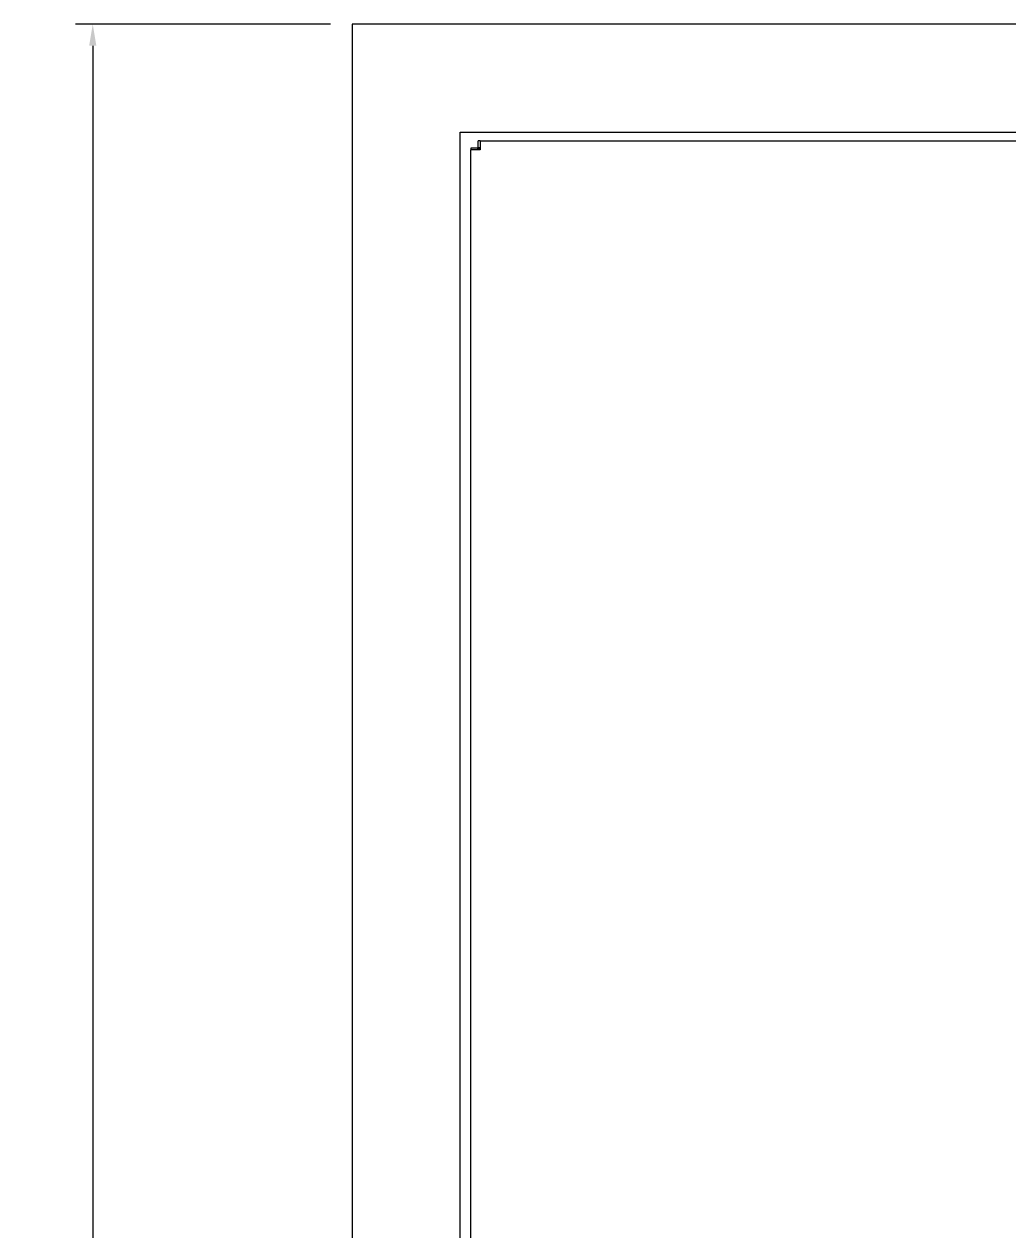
# Model space of a CAD drawing. Header units: inches. Extents: x 0 to 18221, y 0 to 6752.
# Drawn here: x 10840.4 to 11068, y 805.3 to 1084.4 of the extents above; entities that cross this region are included whole.
import ezdxf

# ---------------------------------------------------------------- set-up
doc = ezdxf.new("R2010")
doc.units = ezdxf.units.IN
doc.header["$MEASUREMENT"] = 0
doc.layers.add('REMOTE_CONTROLBOX$0$가시적인 것(ISO)', color=3, linetype='Continuous', lineweight=5)
doc.layers.add('REMOTE_CONTROLBOX$0$치수(ISO)', color=2, linetype='Continuous', lineweight=5)
doc.styles.add('REMOTE_CONTROLBOX$0$치수 텍스트_PSTEK_POSCO', font='isocp.shx')
doc.dimstyles.new('REMOTE_CONTROLBOX$0$치수_PSTEK_POSCO', dxfattribs={"dimscale": 2, "dimtxt": 6, "dimasz": 2.5, "dimexe": 2, "dimexo": 2.5, "dimgap": 1, "dimtad": 1, "dimrnd": 1e-08, "dimdsep": 46, "dimtxsty": 'REMOTE_CONTROLBOX$0$치수 텍스트_PSTEK_POSCO', "dimcen": 0.09, "dimdle": 10, "dimclrd": 7, "dimclre": 7, "dimclrt": 2, "dimadec": 1, "dimazin": 2, "dimtfac": 1, "dimtmove": 0, "dimatfit": 3, "dimfxl": 1, "dimtolj": 1, "dimlwd": -1, "dimlwe": -1, "dimarcsym": 0})

# ---------------------------------------------------------------- blocks, each defined once
blk = doc.blocks.new('*D185')
at = {"layer": 'DEFPOINTS', "color": 0, "transparency": 16777216}
for p in [(10916.27, 1084.36), (10856.27, 434.36), (10916.27, 434.36)]:
    blk.add_point(p, dxfattribs=at)
at = {"layer": 'REMOTE_CONTROLBOX$0$치수(ISO)', "color": 7, "transparency": 16777216}
for p, q in [((10911.27, 1084.36), (10852.27, 1084.36)), ((10856.27, 1079.36), (10856.27, 439.36)), ((10911.27, 434.36), (10852.27, 434.36))]:
    blk.add_line(p, q, dxfattribs=at)
for points in [[(10855.44, 1079.36), (10857.1, 1079.36), (10856.27, 1084.36)], [(10855.44, 439.36), (10857.1, 439.36), (10856.27, 434.36)]]:
    blk.add_solid(points, dxfattribs=at)
at = {"layer": 'REMOTE_CONTROLBOX$0$치수(ISO)', "color": 2, "transparency": 16777216, "insert": (10848.27, 748.2), "char_height": 12, "attachment_point": 4, "rotation": 90, "style": 'REMOTE_CONTROLBOX$0$치수 텍스트_PSTEK_POSCO'}
blk.add_mtext('\\A1;650', dxfattribs=at)

msp = doc.modelspace()

# ---------------------------------------------------------------- linework, layer by layer
at = {"layer": 'REMOTE_CONTROLBOX$0$가시적인 것(ISO)'}
for p, q in [((11616.2684, 1084.3611), (10916.2684, 1084.3611)), ((10916.2684, 1084.3611), (10916.2684, 434.3611)), ((10941.2684, 1059.3611), (11591.2684, 1059.3611)), ((10941.2684, 459.3611), (10941.2684, 1059.3611)), ((10943.7684, 1055.6904), (10943.7684, 1055.2611)), ((10945.3684, 1055.6904), (10943.7684, 1055.6904)), ((10945.8684, 1055.2611), (10943.7684, 1055.2611)), ((10943.7684, 463.7611), (10943.7684, 1055.2611)), ((10945.7976, 1055.2611), (10945.3684, 1055.6904)), ((10945.3684, 1055.2611), (10945.3684, 1055.6904)), ((10945.8684, 1057.3611), (10945.4391, 1057.3611)), ((10945.4391, 1055.7611), (10945.4391, 1057.3611)), ((10945.8684, 1055.3318), (10945.4391, 1055.7611)), ((10945.8684, 1055.7611), (10945.4391, 1055.7611)), ((10945.8684, 1057.3611), (10945.8684, 1055.2611)), ((10945.8684, 1057.3611), (11586.6684, 1057.3611))]:
    msp.add_line(p, q, dxfattribs=at)

# ---------------------------------------------------------------- dimensions: what is measured, and where the dimension line sits
at = {"layer": 'REMOTE_CONTROLBOX$0$치수(ISO)', "color": 7}
dim = msp.add_linear_dim(base=(10856.2684, 434.3611), p1=(10916.2684, 1084.3611), p2=(10916.2684, 434.3611), angle=90, dimstyle='REMOTE_CONTROLBOX$0$치수_PSTEK_POSCO', override={"dimdec": 2, "dimtp": 0, "dimtm": 0, "dimtdec": 2, "dimtofl": 0, "dimatfit": 1}, dxfattribs=at)
dim.commit()
dim.dimension.update_dxf_attribs({"geometry": '*D185', "text_midpoint": (10856.2684, 759.3611), "dimtype": 160})

doc.saveas('drawing.dxf')
